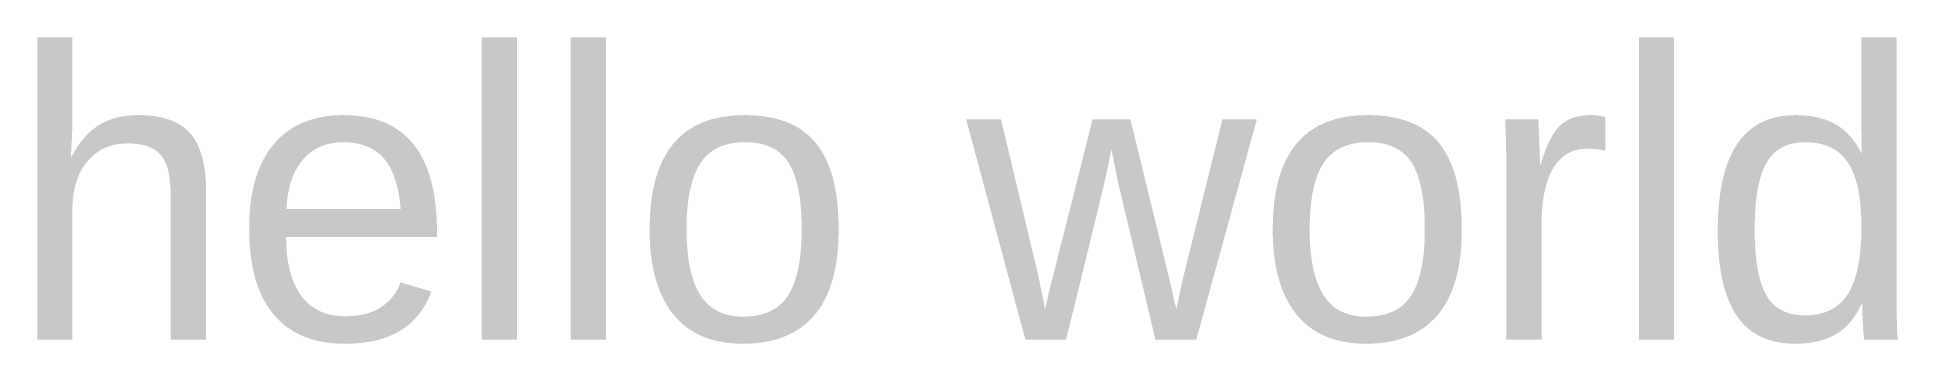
# Model space of a CAD drawing. Header units: millimetres. Extents: x 12.3 to 31.8, y 52 to 55.2.
import ezdxf

# ---------------------------------------------------------------- set-up
doc = ezdxf.new("R2010")
doc.units = ezdxf.units.MM
doc.layers.get('0').update_dxf_attribs({"lineweight": 25, "true_color": 0xffffff})
doc.styles.add('textstyle0', font='')
doc.styles.get('textstyle0').set_extended_font_data('Liberation Sans')

msp = doc.modelspace()

# ---------------------------------------------------------------- texts
at = {"insert": (12, 55), "char_height": 3, "attachment_point": 1, "style": 'textstyle0'}
msp.add_mtext('hello world', dxfattribs=at)

doc.saveas('drawing.dxf')
